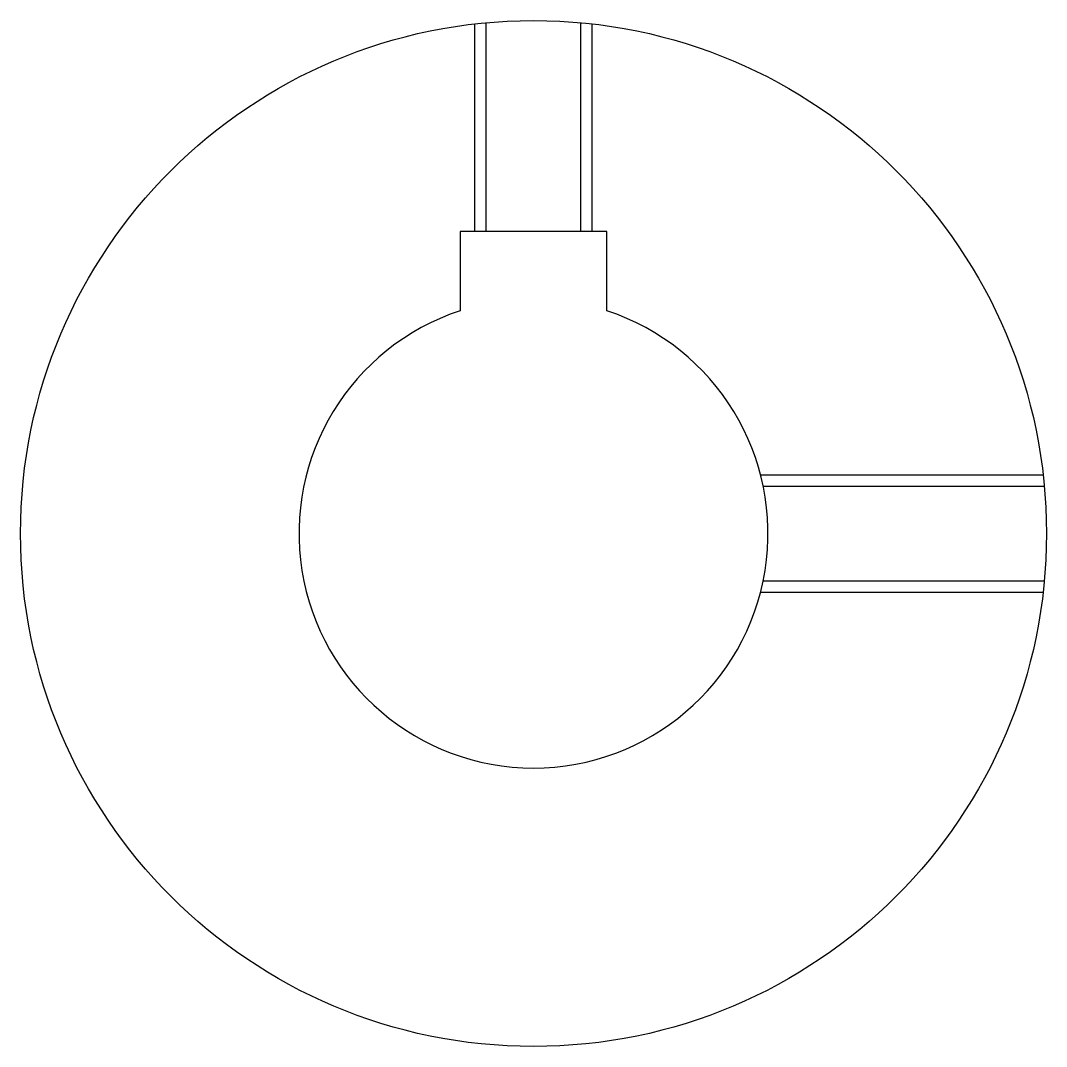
# Model space of a CAD drawing. Header units: metres. Extents: x 86 to 308, y 71 to 184.
# Drawn here: x 272.5 to 307.5, y 104.75 to 139.75 of the extents above.
import ezdxf

# ---------------------------------------------------------------- set-up
doc = ezdxf.new("R2010")
doc.units = ezdxf.units.M

msp = doc.modelspace()

# ---------------------------------------------------------------- linework, layer by layer
at = {"color": 4}
for points in [[(288.380005, 132.550003), (288.380005, 139.67485)], [(291.619995, 132.550003), (291.619995, 139.67485)], [(288, 132.550003), (288, 139.635345)], [(292, 132.550003), (292, 139.635345)], [(292.5, 129.849335), (292.5, 132.550003), (287.5, 132.550003), (287.5, 129.849335)], [(297.745972, 124.25), (307.385345, 124.25)], [(297.834259, 123.870003), (307.424866, 123.870003)], [(297.834259, 120.629997), (307.424866, 120.629997)], [(297.745972, 120.25), (307.385345, 120.25)]]:
    msp.add_lwpolyline(points, dxfattribs=at)
msp.add_circle((290, 122.25), 17.5, dxfattribs=at)
msp.add_arc((290, 122.25), 8, 108.2099573, 71.7900427, dxfattribs=at)

doc.saveas('drawing.dxf')
